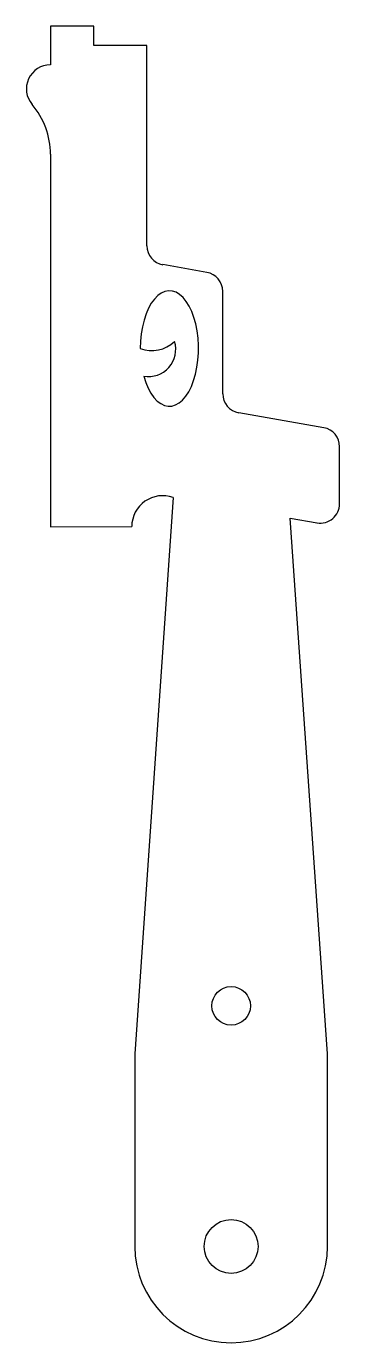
# Model space of a CAD drawing. Header units: millimetres. Extents: x 34.6 to 50.8, y -20.8 to 47.6.
import ezdxf

# ---------------------------------------------------------------- set-up
doc = ezdxf.new("R2010")
doc.units = ezdxf.units.MM
doc.layers.get('0').update_dxf_attribs({"true_color": 0xffffff})

msp = doc.modelspace()

# ---------------------------------------------------------------- linework, layer by layer
at = {"color": 7, "linetype": 'Continuous', "lineweight": 25, "true_color": 0xffffff}
for p, q in [((38.084, 47.628), (35.834, 47.628)), ((35.834, 47.628), (35.834, 45.628)), ((38.084, 46.628), (38.084, 47.628)), ((40.834, 46.628), (38.084, 46.628)), ((40.834, 36.23), (40.834, 46.628)), ((35.834, 40.978), (35.834, 21.628)), ((43.947, 34.842), (41.661, 35.246)), ((44.774, 28.536), (44.774, 33.858)), ((50.008, 26.774), (45.6, 27.551)), ((50.834, 22.82), (50.834, 25.789)), ((42.198, 23.151), (40.206, -5.762)), ((50.206, -5.762), (48.266, 22.081)), ((48.266, 22.081), (49.661, 21.835)), ((35.834, 21.628), (40.051, 21.642)), ((40.206, -5.762), (40.206, -15.762)), ((50.206, -15.762), (50.206, -5.762))]:
    msp.add_line(p, q, dxfattribs=at)
at = {"color": 7, "linetype": 'Continuous', "lineweight": 25, "true_color": 0xffffff, "flags": 128}
msp.add_lwpolyline([(40.675, 29.458), (40.778, 29.131), (40.902, 28.834), (41.043, 28.571), (41.201, 28.346), (41.372, 28.162), (41.553, 28.024), (41.742, 27.933), (41.935, 27.891), (42.129, 27.898), (42.321, 27.955), (42.507, 28.06), (42.686, 28.212), (42.853, 28.408), (43.006, 28.644), (43.143, 28.918), (43.261, 29.224), (43.358, 29.558), (43.432, 29.914), (43.484, 30.286), (43.51, 30.667), (43.512, 31.053), (43.489, 31.435), (43.441, 31.809), (43.37, 32.168), (43.276, 32.505), (43.161, 32.815), (43.027, 33.094), (42.876, 33.337), (42.711, 33.539), (42.534, 33.697), (42.348, 33.809), (42.157, 33.873), (41.963, 33.887), (41.769, 33.852), (41.58, 33.768), (41.397, 33.636), (41.225, 33.46), (41.065, 33.24), (40.921, 32.982), (40.795, 32.69), (40.688, 32.367), (40.604, 32.02), (40.542, 31.655), (40.505, 31.277), (40.492, 30.892)], dxfattribs=at)
at = {"color": 7, "linetype": 'Continuous', "lineweight": 25, "true_color": 0xffffff}
for centre, radius in [((45.206, -3.262), 1), ((45.206, -15.762), 1.4)]:
    msp.add_circle(centre, radius, dxfattribs=at)
for centre, radius, start, end in [((35.834, 44.378), 1.25, 90, 220.36759), ((31.834, 40.978), 4, 0, 40.36759), ((41.834, 36.23), 1, 180, 260), ((43.774, 33.858), 1, 0, 80), ((41.093, 32.484), 1.702, 249.31641, 313.78601), ((40.928, 30.84), 1.406, 259.62595, 17.1912), ((45.774, 28.536), 1, 180, 260), ((49.834, 25.789), 1, 0, 80), ((41.661, 21.633), 1.61, 70.53171, 179.66542), ((49.834, 22.82), 1, 260, 0), ((45.206, -15.762), 5, 180, 0)]:
    msp.add_arc(centre, radius, start, end, dxfattribs=at)

doc.saveas('drawing.dxf')
